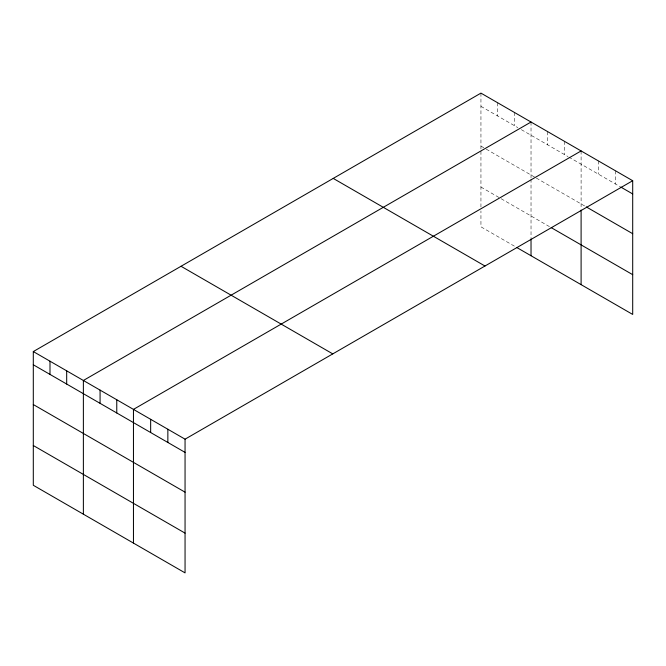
<?xml version="1.0" encoding="UTF-8"?>
<svg xmlns="http://www.w3.org/2000/svg" width="666" height="666" viewBox="0 0 666 666"><rect width="100%" height="100%" fill="white"/><g stroke="black" fill="none" stroke-linecap="round" stroke-linejoin="round"><path stroke-width="0.5" stroke-dasharray="3.33 2.5" d="M480.944 106.335L517.848 127.639M521.361 129.67L567.923 156.552M568.806 157.059L619.805 186.505M480.944 146.095L485.339 148.635M486.213 149.142L535.414 177.547M536.297 178.055L585.406 206.402M480.944 187.063L500.274 198.218M501.157 198.726L550.349 227.131M514.335 246.104L480.944 226.823L480.944 210.922M615.501 170.804L615.501 184.016M598.301 160.872L598.301 174.092M581.102 150.941L581.102 209.041M564.41 141.3L564.41 154.52M547.718 131.668L547.718 144.888M531.027 122.028L531.027 178.08M531.027 179.104L531.027 237.845M514.335 112.388L514.335 125.608M497.635 102.755L497.635 115.976M480.944 93.115L480.944 150.191M480.944 151.215L480.944 206.943"/><path stroke-width="1" d="M33.3 351.565L185.056 439.177L185.056 572.885L33.3 485.273L33.3 351.565L480.944 93.115L632.7 180.727L632.7 314.435L516.966 247.619M531.027 122.028L83.375 380.477L83.375 514.185M581.102 150.941L133.458 409.39L133.458 543.098M185.056 439.177L632.7 180.727M620.662 186.996L632.7 193.948M586.263 206.901L632.7 233.708M551.232 227.639L632.7 274.675M333.225 178.405L484.973 266.017M181.027 266.275L332.775 353.887M33.3 364.777L185.056 452.397M33.3 404.545L185.056 492.157M33.3 445.512L185.056 533.125M581.102 210.065L581.102 284.648M531.027 238.836L531.027 255.736M167.857 429.245L167.857 442.465M150.658 419.314L150.658 432.534M116.766 399.75L116.766 412.97M100.075 390.11L100.075 403.33M66.683 370.837L66.683 384.057M49.992 361.197L49.992 374.417"/></g></svg>
